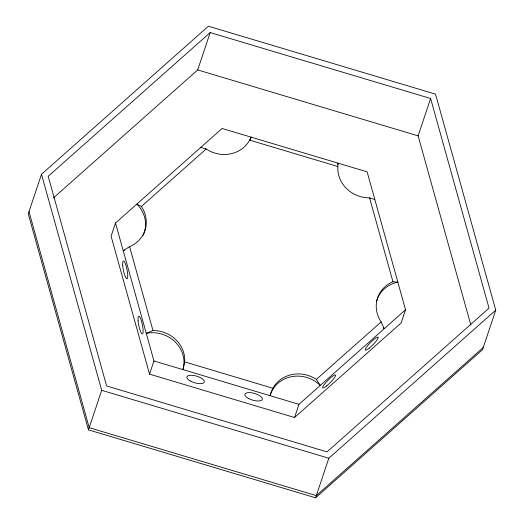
<?xml version="1.0" encoding="UTF-8"?>
<svg xmlns="http://www.w3.org/2000/svg" width="524" height="524" viewBox="0 0 524 524"><rect width="100%" height="100%" fill="white"/><g stroke="black" fill="none" stroke-linecap="round" stroke-linejoin="round"><path stroke-width="0.79" d="M184.677 361.881L182.974 369.571A30.274 27.969 18.5 0 0 146.262 333.362L152.962 330.539A30.274 27.969 18.5 0 1 184.677 361.881L272.86 388.258A30.274 27.969 18.5 0 1 316.352 379.409L381.158 321.913A30.274 27.969 18.5 0 1 392.941 281.729L369.564 197.856A30.274 27.969 18.5 0 1 337.849 166.514L249.666 140.137A30.274 27.969 18.5 0 1 206.174 148.986L205.493 148.836M41.494 174.289L28.257 213.844L88.464 429.863L315.586 497.8L482.506 349.711L495.743 310.156L435.536 94.137L208.414 26.2L41.494 174.289L101.695 390.315L88.464 429.863M115.509 223.021L111.101 236.206L149.543 374.136L294.56 417.51L401.135 322.954L405.55 309.769L367.108 171.839L222.091 128.465L115.509 223.021L153.951 360.951L149.543 374.136M53.422 197.921L197.692 69.928L210.189 32.573L430.617 98.499L489.043 308.151L327.048 451.878L106.621 385.946L48.188 176.293L210.189 32.573M294.56 417.51L298.968 404.325L405.55 309.769M470.834 325.018L418.119 135.86L430.617 98.499M315.586 497.8L328.823 458.245L495.743 310.156M272.86 388.258L269.984 395.594A30.274 27.969 18.5 0 1 320.282 385.415L316.352 379.409M249.666 140.137L251.094 137.144A30.274 27.969 18.5 0 1 249.889 140.412M152.962 330.539L129.592 246.666A30.274 27.969 18.5 0 0 141.369 206.482L206.174 148.986M483.239 347.51L316.319 495.606L89.198 427.669L28.99 211.644M129.592 246.666L123.251 250.583A30.274 27.969 18.5 0 0 124.64 250.276M392.941 281.729L397.86 282.187A30.274 27.969 18.5 0 0 376.546 301.097M374.798 199.428L370.317 198.144M205.415 148.816L200.777 147.375M197.692 69.928L418.119 135.86M153.951 360.951L298.968 404.325M101.695 390.315L328.823 458.245M370.239 198.111L369.603 197.869M141.369 206.482L136.829 204.111A30.274 27.969 18.5 0 1 143.019 235.597M381.158 321.913L384.23 328.679A30.274 27.969 18.5 0 1 383.201 327.611M337.849 166.514L338.104 163.167A30.274 27.969 18.5 0 0 337.751 164.516M248.317 398.358A9.085 3.471 16.3 0 0 262.327 399.406A9.085 3.471 16.3 0 0 250.23 392.646A9.085 3.471 16.3 0 0 248.317 398.358M326.524 385.991A9.085 1.631 -45.3 0 0 335.55 375.079A9.085 1.631 -45.3 0 0 325.24 383.28A9.085 1.631 -45.3 0 0 326.524 385.991M369.158 348.172A9.085 1.631 -45.3 0 0 378.184 337.26A9.085 1.631 -45.3 0 0 367.868 345.46A9.085 1.631 -45.3 0 0 369.158 348.172M122.727 265.609A9.085 1.841 78.5 0 0 126.978 278.801A9.085 1.841 78.5 0 0 125.911 265.268A9.085 1.841 78.5 0 0 122.727 265.609M138.1 320.78A9.085 1.841 78.5 0 0 142.358 333.971A9.085 1.841 78.5 0 0 141.284 320.439A9.085 1.841 78.5 0 0 138.1 320.78M190.31 381.007A9.085 3.471 16.3 0 0 204.321 382.055A9.085 3.471 16.3 0 0 192.223 375.302A9.085 3.471 16.3 0 0 190.31 381.007"/></g></svg>
